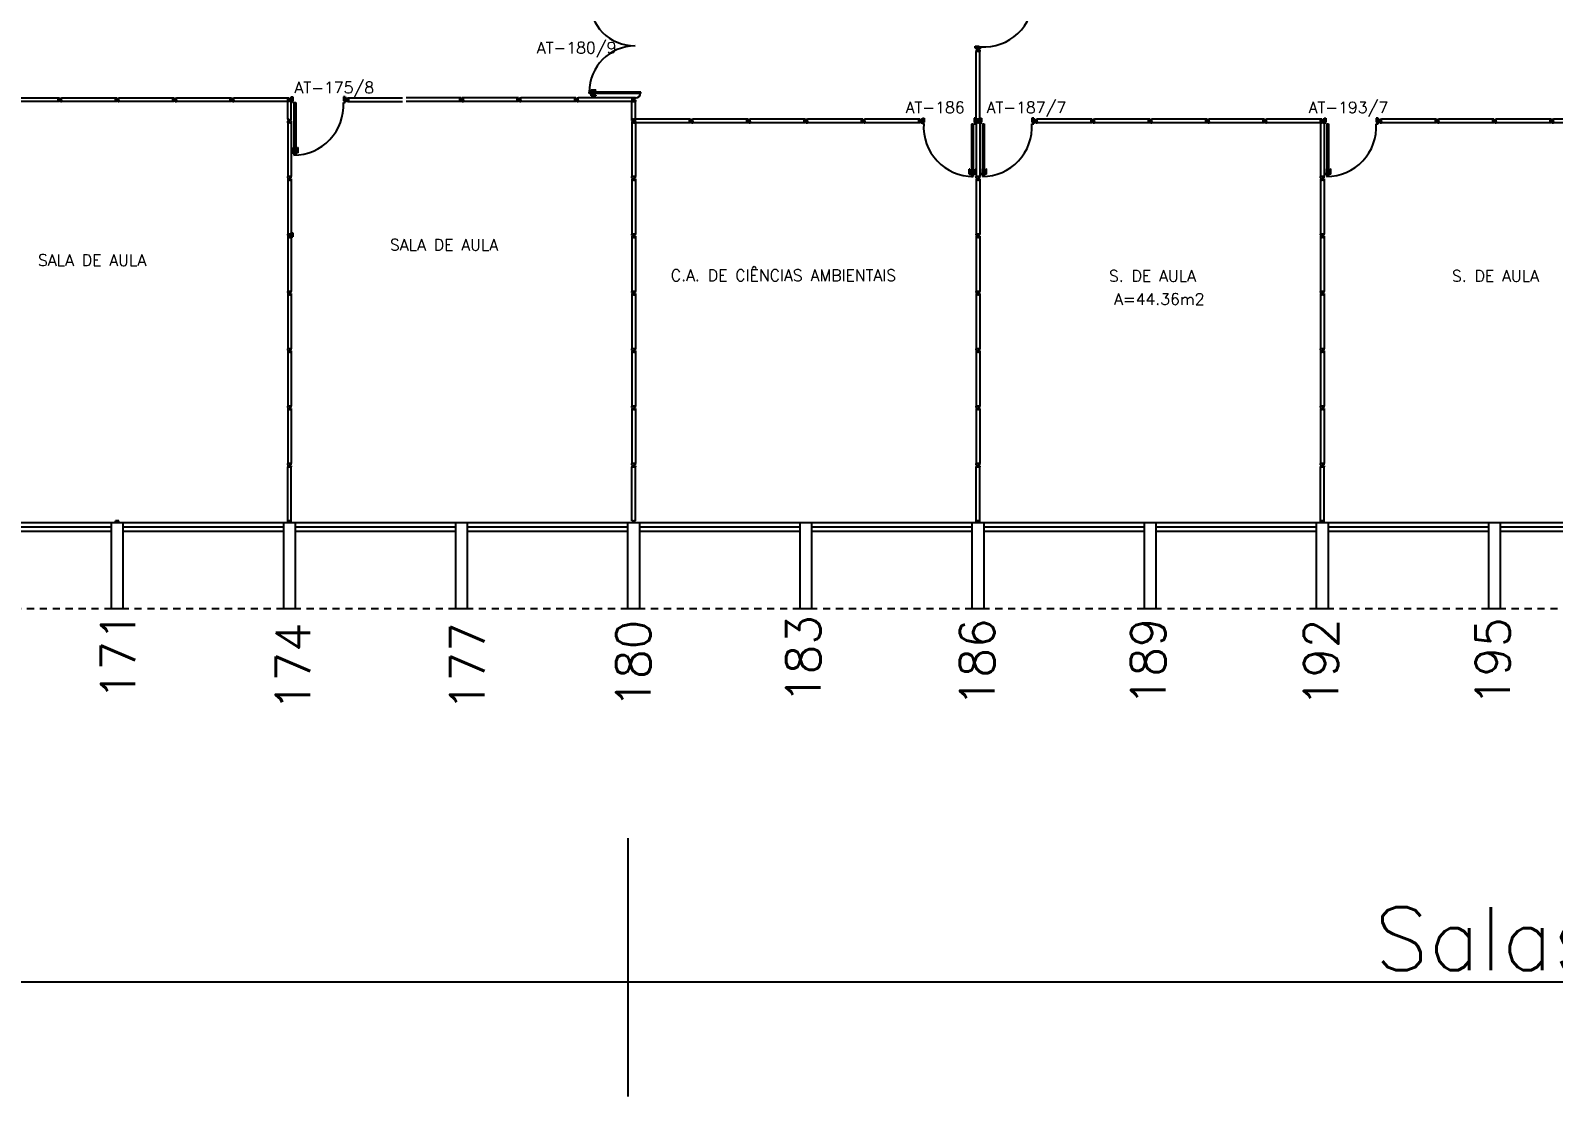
# Model space of a CAD drawing. Header units: millimetres. Extents: x 2860 to 3104, y 1039 to 1134.
# Drawn here: x 3042.7 to 3069.24, y 1042.17 to 1060.75 of the extents above; entities that cross this region are included whole.
import ezdxf
from ezdxf.enums import TextEntityAlignment as Align

# ---------------------------------------------------------------- set-up
doc = ezdxf.new("R2010")
doc.units = ezdxf.units.MM
doc.linetypes.add('HIDDEN2', pattern=[0.1875, 0.125, -0.0625])
for name, color, linetype in [('DIV', 2, 'Continuous'), ('ESQ', 2, 'Continuous'), ('ESTR', 3, 'Continuous'), ('NOPILAR1', 2, 'Continuous'), ('PROJ', 1, 'HIDDEN2'), ('TEXTO', 2, 'Continuous'), ('TEXTO-CENTRO-CUSTO', 2, 'Continuous'), ('TEXTO-ENDEREÇO', 2, 'Continuous'), ('ÁREA', 2, 'Continuous')]:
    doc.layers.add(name, color=color, linetype=linetype)
doc.styles.add('1', font='romans.shx')
doc.styles.add('NOPILAR', font='simplex.shx', dxfattribs={"height": 0.6})
doc.styles.add('UNB-100', font='simplex.shx', dxfattribs={"height": 0.2})
doc.styles.add('UNB-100-1', font='simplex.shx', dxfattribs={"height": 0.2})
doc.dimstyles.new('1-600', dxfattribs={"dimtxt": 1.1, "dimasz": 2.5, "dimexe": 2, "dimexo": 4, "dimgap": 0.2, "dimtad": 1, "dimdec": 0, "dimzin": 4, "dimdsep": 46, "dimlunit": 6, "dimtxsty": '1', "dimblk1": 'NONE', "dimblk2": 'NONE', "dimsah": 1, "dimcen": 0, "dimclrd": 2, "dimclre": 2, "dimclrt": 2, "dimadec": 0, "dimazin": 0, "dimtfac": 1, "dimtdec": 0, "dimtmove": 2, "dimatfit": 3, "dimldrblk": 'NONE', "dimfxl": 1, "dimtolj": 1, "dimtzin": 0, "dimarcsym": 0})

# ---------------------------------------------------------------- blocks, each defined once
blk = doc.blocks.new('DIV-TTS')
for p, q in [((-0.0051, 0), (0.0051, 0)), ((0, -0.0051), (0, 0.0051)), ((0.0205, 0.006), (0.03, 0.006)), ((0.0205, -0.006), (0.0205, 0.006)), ((0.03, 0.03), (0.97, 0.03)), ((0.03, 0.03), (0.03, -0.03)), ((0.03, 0.009), (0.03, 0.027)), ((0.03, 0.005), (0.03, -0.005)), ((0.97, 0.03), (0.97, -0.03)), ((0.9795, 0.006), (0.97, 0.006)), ((0.97, 0.005), (0.97, -0.005)), ((0.9795, -0.006), (0.9795, 0.006)), ((1.0051, 0), (0.9949, 0)), ((0.9949, 0), (1.0051, 0)), ((1, -0.0051), (1, 0.0051)), ((0.0205, -0.006), (0.03, -0.006)), ((0.03, -0.03), (0.03, -0.009)), ((0.03, -0.009), (0.03, -0.027)), ((0.03, -0.03), (0.97, -0.03)), ((0.9795, -0.006), (0.97, -0.006))]:
    blk.add_line(p, q)
blk = doc.blocks.new('MTINI-TTS')
for p, q in [((-0.03, 0.008), (-0.03, 0.03)), ((0.03, 0.03), (-0.03, 0.03)), ((-0.03, 0.008), (-0.02, 0.008)), ((-0.009, 0.03), (-0.027, 0.03)), ((-0.02, 0.008), (-0.02, 0)), ((-0.001, 0), (-0.02, 0)), ((-0.006, 0.02), (-0.006, 0.03)), ((-0.006, 0.023), (-0.006, 0.027)), ((-0.006, 0.02), (0.006, 0.02)), ((0.005, 0.03), (-0.005, 0.03)), ((0.005, 0), (-0.005, 0)), ((0.004, 0.02), (-0.004, 0.02)), ((0.02, 0), (-0.001, 0)), ((0, -0.005), (0, 0.005)), ((0.006, 0.02), (0.006, 0.03)), ((0.006, 0.023), (0.006, 0.027)), ((0.009, 0.03), (0.027, 0.03)), ((0.03, 0.008), (0.02, 0.008)), ((0.02, 0), (0.02, 0.008)), ((0.03, 0.008), (0.03, 0.03))]:
    blk.add_line(p, q)
blk = doc.blocks.new('DIVMT-TTS')
for p, q in [((-0.03, 0.03), (-0.03, 0.006)), ((-0.008, 0.03), (-0.03, 0.03)), ((-0.0185, 0.006), (-0.03, 0.006)), ((-0.0185, -0.006), (-0.0185, 0.006)), ((-0.008, 0.03), (-0.008, 0.02)), ((-0.008, 0.02), (0.008, 0.02)), ((-0.0051, 0), (0.0051, 0)), ((0.0051, 0), (-0.0051, 0)), ((-0.0051, 0), (0.0051, 0)), ((0, -0.0051), (0, 0.0051)), ((0, 0.0051), (0, -0.0051)), ((0.008, 0.03), (0.008, 0.02)), ((0.008, 0.03), (0.03, 0.03)), ((0.0205, 0.006), (0.03, 0.006)), ((0.0205, -0.006), (0.0205, 0.006)), ((0.0205, 0.006), (0.0205, -0.006)), ((0.0205, 0.006), (0.03, 0.006)), ((0.97, 0.03), (0.03, 0.03)), ((0.03, 0.006), (0.03, 0.03)), ((0.03, -0.03), (0.03, 0.03)), ((0.03, -0.005), (0.03, 0.005)), ((0.97, -0.03), (0.97, 0.03)), ((0.97, 0.03), (0.97, 0.009)), ((0.97, 0.009), (0.97, 0.027)), ((0.9795, 0.006), (0.97, 0.006)), ((0.97, -0.005), (0.97, 0.005)), ((0.9795, 0.006), (0.9795, -0.006)), ((1.0051, 0), (0.9949, 0)), ((1, 0.0051), (1, -0.0051)), ((-0.0185, -0.006), (-0.03, -0.006)), ((-0.03, -0.03), (-0.03, -0.006)), ((-0.008, -0.03), (-0.03, -0.03)), ((-0.008, -0.03), (-0.008, -0.02)), ((-0.008, -0.02), (0.008, -0.02)), ((0.008, -0.03), (0.008, -0.02)), ((0.008, -0.03), (0.03, -0.03)), ((0.0205, -0.006), (0.03, -0.006)), ((0.0205, -0.006), (0.03, -0.006)), ((0.03, -0.006), (0.03, -0.03)), ((0.97, -0.03), (0.03, -0.03)), ((0.9795, -0.006), (0.97, -0.006)), ((0.97, -0.009), (0.97, -0.027))]:
    blk.add_line(p, q)
blk = doc.blocks.new('PDV2E-TTS')
at = {"layer": 'DIV'}
for p, q in [((-0.967, 0.035), (-0.967, 0.05)), ((-0.967, 0.05), (-0.937, 0.05)), ((-0.967, -0.035), (-0.967, 0.035)), ((-0.937, 0.05), (-0.937, -0.02)), ((-0.068, 0.05), (-0.068, -0.02)), ((-0.038, 0.05), (-0.068, 0.05)), ((-0.038, 0.035), (-0.038, 0.05)), ((-0.038, -0.035), (-0.038, 0.035)), ((-0.967, -0.05), (-0.967, -0.035)), ((-0.947, -0.05), (-0.967, -0.05)), ((-0.947, -0.02), (-0.947, -0.05)), ((-0.947, -0.02), (-0.937, -0.02)), ((-0.083, -0.054), (-0.113, -0.054)), ((-0.113, -0.054), (-0.113, -0.969)), ((-0.083, -0.054), (-0.083, -0.969)), ((-0.059, -0.02), (-0.068, -0.02)), ((-0.059, -0.02), (-0.059, -0.05)), ((-0.059, -0.05), (-0.037, -0.05)), ((-0.038, -0.05), (-0.038, -0.035)), ((-0.113, -0.969), (-0.083, -0.969))]:
    blk.add_line(p, q, dxfattribs=at)
at = {"layer": 'DIV', "color": 1}
for p, q in [((-0.145, -0.839), (-0.155, -0.839)), ((-0.155, -0.929), (-0.155, -0.839)), ((-0.155, -0.929), (-0.115, -0.929)), ((-0.145, -0.919), (-0.145, -0.839)), ((-0.145, -0.919), (-0.115, -0.919)), ((-0.05, -0.919), (-0.08, -0.919)), ((-0.04, -0.929), (-0.08, -0.929)), ((-0.05, -0.839), (-0.04, -0.839)), ((-0.05, -0.919), (-0.05, -0.839)), ((-0.04, -0.929), (-0.04, -0.839))]:
    blk.add_line(p, q, dxfattribs=at)
blk.add_arc((-0.081, -0.101), 0.867, 176.6046, 269.9049, dxfattribs=at)
blk = doc.blocks.new('PDV2D-TTS')
at = {"layer": 'DIV'}
for p, q in [((0.03, 0.05), (0.06, 0.05)), ((0.03, 0.035), (0.03, 0.05)), ((0.03, -0.035), (0.03, 0.035)), ((0.06, 0.05), (0.06, -0.02)), ((0.941, 0.05), (0.941, -0.02)), ((0.971, 0.05), (0.941, 0.05)), ((0.971, 0.035), (0.971, 0.05)), ((0.971, -0.035), (0.971, 0.035)), ((0.03, -0.05), (0.03, -0.035)), ((0.05, -0.05), (0.03, -0.05)), ((0.05, -0.02), (0.06, -0.02)), ((0.05, -0.02), (0.05, -0.05)), ((0.079, -0.05), (0.109, -0.05)), ((0.079, -0.05), (0.079, -0.965)), ((0.109, -0.05), (0.109, -0.965)), ((0.951, -0.02), (0.941, -0.02)), ((0.951, -0.02), (0.951, -0.05)), ((0.951, -0.05), (0.971, -0.05)), ((0.971, -0.05), (0.971, -0.035)), ((0.109, -0.965), (0.079, -0.965))]:
    blk.add_line(p, q, dxfattribs=at)
at = {"layer": 'DIV', "color": 1}
for p, q in [((0.036, -0.925), (0.036, -0.835)), ((0.046, -0.835), (0.036, -0.835)), ((0.036, -0.925), (0.076, -0.925)), ((0.046, -0.915), (0.046, -0.835)), ((0.046, -0.915), (0.076, -0.915)), ((0.141, -0.915), (0.111, -0.915)), ((0.151, -0.925), (0.111, -0.925)), ((0.141, -0.915), (0.141, -0.835)), ((0.141, -0.835), (0.151, -0.835)), ((0.151, -0.925), (0.151, -0.835))]:
    blk.add_line(p, q, dxfattribs=at)
blk.add_arc((0.076, -0.1), 0.865, 270, 3.3214, dxfattribs=at)
blk = doc.blocks.new('MTT-TTS')
for p, q in [((-0.008, 0.03), (-0.03, 0.03)), ((-0.03, 0.03), (-0.03, 0.006)), ((-0.0185, 0.006), (-0.03, 0.006)), ((-0.0185, -0.006), (-0.0185, 0.006)), ((-0.008, 0.03), (-0.008, 0.02)), ((-0.008, 0.02), (0.008, 0.02)), ((-0.0051, 0), (0.0051, 0)), ((0, -0.0051), (0, 0.0051)), ((0.008, 0.03), (0.03, 0.03)), ((0.008, 0.03), (0.008, 0.02)), ((0.0205, -0.006), (0.0205, 0.006)), ((0.0205, 0.006), (0.03, 0.006)), ((0.03, 0.006), (0.03, 0.03)), ((-0.03, -0.03), (-0.03, -0.006)), ((-0.0185, -0.006), (-0.03, -0.006)), ((-0.008, -0.03), (-0.03, -0.03)), ((-0.008, -0.02), (0.008, -0.02)), ((-0.008, -0.03), (-0.008, -0.02)), ((0.008, -0.03), (0.008, -0.02)), ((0.008, -0.03), (0.03, -0.03)), ((0.0205, -0.006), (0.03, -0.006)), ((0.03, -0.006), (0.03, -0.03))]:
    blk.add_line(p, q)
blk = doc.blocks.new('*D70')
at = {"layer": 'DEFPOINTS', "color": 0, "transparency": 16777216}
for p in [(3053.108, 1050.674), (3089.308, 1050.674), (3089.308, 1044.174)]:
    blk.add_point(p, dxfattribs=at)
at = {"layer": 'TEXTO-CENTRO-CUSTO', "color": 2, "lineweight": -2, "transparency": 16777216}
for p, q in [((3053.108, 1046.674), (3053.108, 1042.174)), ((3089.308, 1046.674), (3089.308, 1042.174)), ((3053.108, 1044.174), (3089.308, 1044.174))]:
    blk.add_line(p, q, dxfattribs=at)
at = {"layer": 'TEXTO-CENTRO-CUSTO', "color": 2, "transparency": 16777216, "insert": (3071.208, 1044.924), "char_height": 1.1, "attachment_point": 5, "style": '1'}
blk.add_mtext('\\A1;Salas de Aula', dxfattribs=at)
blk = doc.blocks.new('_NONE')
at = {"color": 0, "linetype": 'ByBlock'}
blk.add_circle((0, 0), 0.25, dxfattribs=at)
blk = doc.blocks.new('*D71')
at = {"layer": 'DEFPOINTS', "color": 0, "transparency": 16777216}
for p in [(2912.108, 1050.674), (3053.108, 1050.674), (3053.108, 1044.174)]:
    blk.add_point(p, dxfattribs=at)
at = {"layer": 'TEXTO-CENTRO-CUSTO', "color": 2, "lineweight": -2, "transparency": 16777216}
for p, q in [((2912.108, 1046.674), (2912.108, 1042.174)), ((3053.108, 1046.674), (3053.108, 1042.174)), ((2912.108, 1044.174), (3053.108, 1044.174))]:
    blk.add_line(p, q, dxfattribs=at)
at = {"layer": 'TEXTO-CENTRO-CUSTO', "color": 2, "transparency": 16777216, "insert": (2982.608, 1045.107), "char_height": 1.1, "attachment_point": 5, "style": '1'}
blk.add_mtext('\\A1;Biologia', dxfattribs=at)
blk = doc.blocks.new('PTDP-TTS')
at = {"color": 2}
for p, q in [((0.084, 0.9), (0.115, 0.9)), ((0.084, -0.1), (0.084, 0.9)), ((0.114, -0.1), (0.114, 0.9)), ((1.884, 0.9), (1.914, 0.9)), ((1.884, -0.1), (1.884, 0.9)), ((1.914, -0.1), (1.914, 0.9)), ((0.084, -0.1), (0.115, -0.1)), ((1.885, -0.101), (1.915, -0.101))]:
    blk.add_line(p, q, dxfattribs=at)
at = {"color": 1}
for centre, radius, start, end in [((0.114, 0.006), 0.892, 0, 90), ((1.899, 0.006), 0.892, 90, 180), ((0.098, 0), 0.098, 180, 270), ((1.896, -0.001), 0.0991, 271.7192, 0)]:
    blk.add_arc(centre, radius, start, end, dxfattribs=at)
at = {"layer": 'ESQ', "color": 1}
for p, q in [((0.044, 0.86), (0.044, 0.77)), ((0.044, 0.86), (0.084, 0.86)), ((0.054, 0.77), (0.044, 0.77)), ((0.054, 0.85), (0.054, 0.77)), ((0.054, 0.85), (0.084, 0.85)), ((0.154, 0.86), (0.114, 0.86)), ((0.144, 0.85), (0.114, 0.85)), ((0.144, 0.85), (0.144, 0.77)), ((0.144, 0.77), (0.154, 0.77)), ((0.154, 0.86), (0.154, 0.77))]:
    blk.add_line(p, q, dxfattribs=at)

msp = doc.modelspace()

# ---------------------------------------------------------------- linework, layer by layer
at = {"layer": 'DIV'}
for p, q in [((3059.178, 1060.445), (3059.202, 1060.445)), ((3059.178, 1060.423), (3059.178, 1060.445)), ((3059.178, 1060.423), (3059.188, 1060.423)), ((3059.178, 1060.407), (3059.188, 1060.407)), ((3059.178, 1060.407), (3059.178, 1060.385)), ((3059.178, 1059.204), (3059.178, 1060.385)), ((3059.202, 1060.385), (3059.178, 1060.385)), ((3059.238, 1060.385), (3059.178, 1060.385)), ((3059.188, 1060.423), (3059.188, 1060.407)), ((3059.202, 1060.434), (3059.202, 1060.445)), ((3059.214, 1060.434), (3059.202, 1060.434)), ((3059.202, 1060.395), (3059.202, 1060.385)), ((3059.214, 1060.395), (3059.202, 1060.395)), ((3059.202, 1060.395), (3059.214, 1060.395)), ((3059.202, 1060.395), (3059.202, 1060.385)), ((3059.213, 1060.415), (3059.203, 1060.415)), ((3059.203, 1060.415), (3059.213, 1060.415)), ((3059.213, 1060.385), (3059.203, 1060.385)), ((3059.208, 1060.42), (3059.208, 1060.41)), ((3059.208, 1060.41), (3059.208, 1060.42)), ((3059.208, 1060.42), (3059.208, 1060.41)), ((3059.214, 1060.434), (3059.214, 1060.445)), ((3059.238, 1060.445), (3059.214, 1060.445)), ((3059.214, 1060.395), (3059.214, 1060.385)), ((3059.214, 1060.395), (3059.214, 1060.385)), ((3059.214, 1060.385), (3059.238, 1060.385)), ((3059.238, 1060.423), (3059.228, 1060.423)), ((3059.228, 1060.423), (3059.228, 1060.407)), ((3059.238, 1060.407), (3059.228, 1060.407)), ((3059.238, 1060.423), (3059.238, 1060.445)), ((3059.238, 1060.407), (3059.238, 1060.385)), ((3059.238, 1059.204), (3059.238, 1060.385)), ((3047.24, 1059.595), (3047.27, 1059.595)), ((3047.24, 1059.58), (3047.24, 1059.595)), ((3047.24, 1059.51), (3047.24, 1059.58)), ((3047.27, 1059.595), (3047.27, 1059.525)), ((3048.151, 1059.595), (3048.151, 1059.525)), ((3048.181, 1059.595), (3048.151, 1059.595)), ((3048.181, 1059.58), (3048.181, 1059.595)), ((3048.181, 1059.51), (3048.181, 1059.58)), ((3047.178, 1059.535), (3047.178, 1059.517)), ((3047.178, 1059.204), (3047.178, 1059.514)), ((3047.238, 1059.204), (3047.238, 1059.514)), ((3047.24, 1059.495), (3047.24, 1059.51)), ((3047.26, 1059.495), (3047.24, 1059.495)), ((3047.26, 1059.525), (3047.27, 1059.525)), ((3047.26, 1059.525), (3047.26, 1059.495)), ((3047.288, 1059.494), (3047.318, 1059.494)), ((3047.288, 1059.494), (3047.288, 1058.58)), ((3047.318, 1059.494), (3047.318, 1058.58)), ((3048.161, 1059.525), (3048.151, 1059.525)), ((3048.161, 1059.525), (3048.161, 1059.495)), ((3048.161, 1059.495), (3048.181, 1059.495)), ((3048.202, 1059.575), (3048.18, 1059.575)), ((3048.18, 1059.575), (3048.18, 1059.551)), ((3048.191, 1059.551), (3048.18, 1059.551)), ((3048.18, 1059.515), (3048.18, 1059.539)), ((3048.191, 1059.539), (3048.18, 1059.539)), ((3048.202, 1059.515), (3048.18, 1059.515)), ((3048.181, 1059.495), (3048.181, 1059.51)), ((3048.191, 1059.539), (3048.191, 1059.551)), ((3048.202, 1059.575), (3048.202, 1059.565)), ((3048.202, 1059.565), (3048.218, 1059.565)), ((3048.202, 1059.525), (3048.218, 1059.525)), ((3048.202, 1059.515), (3048.202, 1059.525)), ((3048.205, 1059.545), (3048.215, 1059.545)), ((3048.205, 1059.545), (3048.215, 1059.545)), ((3048.21, 1059.539), (3048.21, 1059.55)), ((3048.21, 1059.539), (3048.21, 1059.55)), ((3048.218, 1059.575), (3048.24, 1059.575)), ((3048.218, 1059.575), (3048.218, 1059.565)), ((3048.218, 1059.515), (3048.218, 1059.525)), ((3048.218, 1059.515), (3048.24, 1059.515)), ((3048.23, 1059.551), (3048.24, 1059.551)), ((3048.23, 1059.539), (3048.23, 1059.551)), ((3048.23, 1059.539), (3048.23, 1059.551)), ((3048.23, 1059.551), (3048.24, 1059.551)), ((3048.23, 1059.539), (3048.24, 1059.539)), ((3048.23, 1059.539), (3048.24, 1059.539)), ((3048.24, 1059.575), (3049.18, 1059.575)), ((3048.24, 1059.575), (3048.24, 1059.515)), ((3048.24, 1059.551), (3048.24, 1059.575)), ((3048.24, 1059.554), (3048.24, 1059.572)), ((3048.24, 1059.55), (3048.24, 1059.54)), ((3048.24, 1059.539), (3048.24, 1059.515)), ((3048.24, 1059.515), (3048.24, 1059.536)), ((3048.24, 1059.536), (3048.24, 1059.518)), ((3048.24, 1059.515), (3049.18, 1059.515)), ((3050.18, 1059.575), (3049.24, 1059.575)), ((3050.18, 1059.515), (3049.24, 1059.515)), ((3050.18, 1059.575), (3050.18, 1059.551)), ((3050.202, 1059.575), (3050.18, 1059.575)), ((3050.18, 1059.515), (3050.18, 1059.575)), ((3050.18, 1059.575), (3050.18, 1059.554)), ((3050.18, 1059.575), (3050.204, 1059.575)), ((3050.18, 1059.553), (3050.18, 1059.575)), ((3050.18, 1059.554), (3050.18, 1059.572)), ((3050.18, 1059.553), (3050.19, 1059.553)), ((3050.191, 1059.551), (3050.18, 1059.551)), ((3050.189, 1059.551), (3050.18, 1059.551)), ((3050.18, 1059.54), (3050.18, 1059.55)), ((3050.191, 1059.539), (3050.18, 1059.539)), ((3050.18, 1059.515), (3050.18, 1059.539)), ((3050.189, 1059.539), (3050.18, 1059.539)), ((3050.18, 1059.537), (3050.19, 1059.537)), ((3050.18, 1059.537), (3050.18, 1059.515)), ((3050.18, 1059.536), (3050.18, 1059.518)), ((3050.202, 1059.515), (3050.18, 1059.515)), ((3050.204, 1059.515), (3050.18, 1059.515)), ((3050.24, 1059.515), (3050.18, 1059.515)), ((3050.189, 1059.551), (3050.189, 1059.539)), ((3050.19, 1059.553), (3050.19, 1059.537)), ((3050.191, 1059.539), (3050.191, 1059.551)), ((3050.202, 1059.575), (3050.202, 1059.565)), ((3050.202, 1059.565), (3050.218, 1059.565)), ((3050.202, 1059.515), (3050.202, 1059.525)), ((3050.202, 1059.525), (3050.218, 1059.525)), ((3050.204, 1059.563), (3050.204, 1059.575)), ((3050.216, 1059.563), (3050.204, 1059.563)), ((3050.204, 1059.524), (3050.204, 1059.515)), ((3050.216, 1059.524), (3050.204, 1059.524)), ((3050.204, 1059.524), (3050.216, 1059.524)), ((3050.204, 1059.524), (3050.204, 1059.515)), ((3050.205, 1059.545), (3050.215, 1059.545)), ((3050.215, 1059.545), (3050.205, 1059.545)), ((3050.205, 1059.545), (3050.215, 1059.545)), ((3050.215, 1059.545), (3050.205, 1059.545)), ((3050.215, 1059.545), (3050.205, 1059.545)), ((3050.205, 1059.545), (3050.215, 1059.545)), ((3050.215, 1059.515), (3050.205, 1059.515)), ((3050.21, 1059.539), (3050.21, 1059.55)), ((3050.21, 1059.55), (3050.21, 1059.539)), ((3050.21, 1059.55), (3050.21, 1059.539)), ((3050.21, 1059.55), (3050.21, 1059.539)), ((3050.21, 1059.539), (3050.21, 1059.55)), ((3050.21, 1059.55), (3050.21, 1059.539)), ((3050.216, 1059.563), (3050.216, 1059.575)), ((3050.24, 1059.575), (3050.216, 1059.575)), ((3050.216, 1059.524), (3050.216, 1059.515)), ((3050.216, 1059.524), (3050.216, 1059.515)), ((3050.216, 1059.515), (3050.24, 1059.515)), ((3050.218, 1059.575), (3050.218, 1059.565)), ((3050.218, 1059.575), (3050.24, 1059.575)), ((3050.218, 1059.515), (3050.218, 1059.525)), ((3050.218, 1059.515), (3050.24, 1059.515)), ((3050.24, 1059.553), (3050.23, 1059.553)), ((3050.23, 1059.553), (3050.23, 1059.537)), ((3050.23, 1059.551), (3050.24, 1059.551)), ((3050.23, 1059.539), (3050.23, 1059.551)), ((3050.23, 1059.551), (3050.23, 1059.539)), ((3050.23, 1059.551), (3050.24, 1059.551)), ((3050.23, 1059.539), (3050.24, 1059.539)), ((3050.23, 1059.539), (3050.24, 1059.539)), ((3050.24, 1059.537), (3050.23, 1059.537)), ((3051.18, 1059.575), (3050.24, 1059.575)), ((3050.24, 1059.551), (3050.24, 1059.575)), ((3050.24, 1059.515), (3050.24, 1059.575)), ((3050.24, 1059.553), (3050.24, 1059.575)), ((3050.24, 1059.54), (3050.24, 1059.55)), ((3050.24, 1059.539), (3050.24, 1059.515)), ((3050.24, 1059.537), (3050.24, 1059.515)), ((3051.18, 1059.515), (3050.24, 1059.515)), ((3051.18, 1059.515), (3051.18, 1059.575)), ((3051.18, 1059.575), (3051.18, 1059.554)), ((3051.18, 1059.575), (3051.18, 1059.551)), ((3051.202, 1059.575), (3051.18, 1059.575)), ((3051.18, 1059.554), (3051.18, 1059.572)), ((3051.189, 1059.551), (3051.18, 1059.551)), ((3051.191, 1059.551), (3051.18, 1059.551)), ((3051.18, 1059.54), (3051.18, 1059.55)), ((3051.189, 1059.539), (3051.18, 1059.539)), ((3051.191, 1059.539), (3051.18, 1059.539)), ((3051.18, 1059.515), (3051.18, 1059.539)), ((3051.18, 1059.536), (3051.18, 1059.518)), ((3051.202, 1059.515), (3051.18, 1059.515)), ((3051.189, 1059.551), (3051.189, 1059.539)), ((3051.191, 1059.539), (3051.191, 1059.551)), ((3051.202, 1059.575), (3051.202, 1059.565)), ((3051.202, 1059.565), (3051.218, 1059.565)), ((3051.202, 1059.515), (3051.202, 1059.525)), ((3051.202, 1059.525), (3051.218, 1059.525)), ((3051.215, 1059.545), (3051.205, 1059.545)), ((3051.205, 1059.545), (3051.215, 1059.545)), ((3051.215, 1059.545), (3051.205, 1059.545)), ((3051.205, 1059.545), (3051.215, 1059.545)), ((3051.21, 1059.55), (3051.21, 1059.539)), ((3051.21, 1059.539), (3051.21, 1059.55)), ((3051.21, 1059.55), (3051.21, 1059.539)), ((3051.218, 1059.575), (3051.218, 1059.565)), ((3051.218, 1059.575), (3051.24, 1059.575)), ((3051.218, 1059.515), (3051.218, 1059.525)), ((3051.218, 1059.515), (3051.24, 1059.515)), ((3051.23, 1059.551), (3051.24, 1059.551)), ((3051.23, 1059.539), (3051.23, 1059.551)), ((3051.23, 1059.551), (3051.23, 1059.539)), ((3051.23, 1059.551), (3051.24, 1059.551)), ((3051.23, 1059.539), (3051.24, 1059.539)), ((3051.23, 1059.539), (3051.24, 1059.539)), ((3052.18, 1059.575), (3051.24, 1059.575)), ((3051.24, 1059.551), (3051.24, 1059.575)), ((3051.24, 1059.515), (3051.24, 1059.575)), ((3051.24, 1059.54), (3051.24, 1059.55)), ((3051.24, 1059.539), (3051.24, 1059.515)), ((3052.18, 1059.515), (3051.24, 1059.515)), ((3052.18, 1059.515), (3052.18, 1059.575)), ((3052.18, 1059.575), (3052.18, 1059.554)), ((3052.18, 1059.575), (3052.18, 1059.551)), ((3052.202, 1059.575), (3052.18, 1059.575)), ((3052.18, 1059.554), (3052.18, 1059.572)), ((3052.189, 1059.551), (3052.18, 1059.551)), ((3052.191, 1059.551), (3052.18, 1059.551)), ((3052.18, 1059.54), (3052.18, 1059.55)), ((3052.189, 1059.539), (3052.18, 1059.539)), ((3052.191, 1059.539), (3052.18, 1059.539)), ((3052.18, 1059.515), (3052.18, 1059.539)), ((3052.18, 1059.536), (3052.18, 1059.518)), ((3052.202, 1059.515), (3052.18, 1059.515)), ((3052.189, 1059.551), (3052.189, 1059.539)), ((3052.191, 1059.539), (3052.191, 1059.551)), ((3052.202, 1059.575), (3052.202, 1059.565)), ((3052.202, 1059.565), (3052.218, 1059.565)), ((3052.202, 1059.515), (3052.202, 1059.525)), ((3052.202, 1059.525), (3052.218, 1059.525)), ((3052.215, 1059.545), (3052.205, 1059.545)), ((3052.205, 1059.545), (3052.215, 1059.545)), ((3052.215, 1059.545), (3052.205, 1059.545)), ((3052.205, 1059.545), (3052.215, 1059.545)), ((3052.21, 1059.55), (3052.21, 1059.539)), ((3052.21, 1059.539), (3052.21, 1059.55)), ((3052.21, 1059.55), (3052.21, 1059.539)), ((3052.218, 1059.575), (3052.218, 1059.565)), ((3052.218, 1059.575), (3052.24, 1059.575)), ((3052.218, 1059.515), (3052.218, 1059.525)), ((3052.218, 1059.515), (3052.24, 1059.515)), ((3052.23, 1059.551), (3052.24, 1059.551)), ((3052.23, 1059.539), (3052.23, 1059.551)), ((3052.23, 1059.551), (3052.23, 1059.539)), ((3052.23, 1059.551), (3052.24, 1059.551)), ((3052.23, 1059.539), (3052.24, 1059.539)), ((3052.23, 1059.539), (3052.24, 1059.539)), ((3053.18, 1059.575), (3052.24, 1059.575)), ((3052.24, 1059.551), (3052.24, 1059.575)), ((3052.24, 1059.515), (3052.24, 1059.575)), ((3052.24, 1059.54), (3052.24, 1059.55)), ((3052.24, 1059.539), (3052.24, 1059.515)), ((3053.18, 1059.515), (3052.24, 1059.515)), ((3053.178, 1059.204), (3053.178, 1059.515)), ((3053.18, 1059.515), (3053.18, 1059.575)), ((3053.18, 1059.575), (3053.18, 1059.554)), ((3053.204, 1059.575), (3053.18, 1059.575)), ((3053.18, 1059.553), (3053.18, 1059.575)), ((3053.24, 1059.575), (3053.18, 1059.575)), ((3053.18, 1059.554), (3053.18, 1059.572)), ((3053.18, 1059.553), (3053.19, 1059.553)), ((3053.189, 1059.551), (3053.18, 1059.551)), ((3053.18, 1059.54), (3053.18, 1059.55)), ((3053.189, 1059.539), (3053.18, 1059.539)), ((3053.18, 1059.537), (3053.19, 1059.537)), ((3053.18, 1059.537), (3053.18, 1059.515)), ((3053.18, 1059.536), (3053.18, 1059.518)), ((3053.18, 1059.515), (3053.204, 1059.515)), ((3053.18, 1059.515), (3053.24, 1059.515)), ((3053.189, 1059.551), (3053.189, 1059.539)), ((3053.19, 1059.537), (3053.19, 1059.553)), ((3053.204, 1059.565), (3053.204, 1059.575)), ((3053.204, 1059.565), (3053.204, 1059.575)), ((3053.216, 1059.565), (3053.204, 1059.565)), ((3053.204, 1059.565), (3053.216, 1059.565)), ((3053.204, 1059.526), (3053.204, 1059.515)), ((3053.216, 1059.526), (3053.204, 1059.526)), ((3053.216, 1059.524), (3053.204, 1059.524)), ((3053.204, 1059.524), (3053.204, 1059.515)), ((3053.215, 1059.575), (3053.205, 1059.575)), ((3053.215, 1059.545), (3053.205, 1059.545)), ((3053.215, 1059.545), (3053.205, 1059.545)), ((3053.205, 1059.545), (3053.215, 1059.545)), ((3053.215, 1059.545), (3053.205, 1059.545)), ((3053.205, 1059.515), (3053.215, 1059.515)), ((3053.21, 1059.55), (3053.21, 1059.539)), ((3053.21, 1059.539), (3053.21, 1059.55)), ((3053.21, 1059.55), (3053.21, 1059.539)), ((3053.21, 1059.539), (3053.21, 1059.55)), ((3053.21, 1059.539), (3053.21, 1059.55)), ((3053.21, 1059.55), (3053.21, 1059.539)), ((3053.216, 1059.575), (3053.24, 1059.575)), ((3053.216, 1059.565), (3053.216, 1059.575)), ((3053.216, 1059.565), (3053.216, 1059.575)), ((3053.216, 1059.526), (3053.216, 1059.515)), ((3053.216, 1059.524), (3053.216, 1059.515)), ((3053.24, 1059.515), (3053.216, 1059.515)), ((3053.24, 1059.553), (3053.23, 1059.553)), ((3053.23, 1059.537), (3053.23, 1059.553)), ((3053.24, 1059.537), (3053.23, 1059.537)), ((3053.238, 1059.204), (3053.238, 1059.515)), ((3053.24, 1059.553), (3053.24, 1059.575)), ((3053.24, 1059.537), (3053.24, 1059.515)), ((3053.178, 1059.204), (3053.238, 1059.204)), ((3053.202, 1059.204), (3053.178, 1059.204)), ((3053.178, 1059.182), (3053.178, 1059.204)), ((3053.178, 1059.204), (3053.238, 1059.204)), ((3053.202, 1059.204), (3053.178, 1059.204)), ((3053.178, 1059.182), (3053.178, 1059.204)), ((3053.178, 1059.182), (3053.188, 1059.182)), ((3053.178, 1059.182), (3053.188, 1059.182)), ((3053.178, 1059.166), (3053.188, 1059.166)), ((3053.178, 1059.166), (3053.178, 1059.144)), ((3053.178, 1059.166), (3053.188, 1059.166)), ((3053.178, 1059.166), (3053.178, 1059.144)), ((3053.178, 1059.144), (3053.202, 1059.144)), ((3053.178, 1059.144), (3053.202, 1059.144)), ((3053.199, 1059.204), (3053.181, 1059.204)), ((3053.199, 1059.204), (3053.181, 1059.204)), ((3053.188, 1059.166), (3053.188, 1059.182)), ((3053.188, 1059.166), (3053.188, 1059.182)), ((3053.202, 1059.194), (3053.202, 1059.204)), ((3053.202, 1059.194), (3053.202, 1059.204)), ((3053.202, 1059.194), (3053.202, 1059.204)), ((3053.202, 1059.194), (3053.202, 1059.204)), ((3053.214, 1059.194), (3053.202, 1059.194)), ((3053.214, 1059.194), (3053.202, 1059.194)), ((3053.214, 1059.194), (3053.202, 1059.194)), ((3053.214, 1059.194), (3053.202, 1059.194)), ((3053.202, 1059.155), (3053.202, 1059.144)), ((3053.214, 1059.155), (3053.202, 1059.155)), ((3053.202, 1059.155), (3053.202, 1059.144)), ((3053.214, 1059.155), (3053.202, 1059.155)), ((3053.203, 1059.204), (3053.213, 1059.204)), ((3053.203, 1059.204), (3053.213, 1059.204)), ((3053.213, 1059.174), (3053.203, 1059.174)), ((3053.213, 1059.174), (3053.203, 1059.174)), ((3053.213, 1059.174), (3053.203, 1059.174)), ((3053.213, 1059.174), (3053.203, 1059.174)), ((3053.208, 1059.169), (3053.208, 1059.179)), ((3053.208, 1059.169), (3053.208, 1059.179)), ((3053.208, 1059.169), (3053.208, 1059.179)), ((3053.208, 1059.169), (3053.208, 1059.179)), ((3053.214, 1059.194), (3053.214, 1059.204)), ((3053.214, 1059.204), (3053.238, 1059.204)), ((3053.214, 1059.194), (3053.214, 1059.204)), ((3053.214, 1059.194), (3053.214, 1059.204)), ((3053.214, 1059.204), (3053.238, 1059.204)), ((3053.214, 1059.194), (3053.214, 1059.204)), ((3053.214, 1059.155), (3053.214, 1059.144)), ((3053.214, 1059.155), (3053.214, 1059.144)), ((3053.238, 1059.144), (3053.214, 1059.144)), ((3053.238, 1059.144), (3053.214, 1059.144)), ((3053.238, 1059.204), (3053.217, 1059.204)), ((3053.217, 1059.204), (3053.235, 1059.204)), ((3053.238, 1059.204), (3053.217, 1059.204)), ((3053.217, 1059.204), (3053.235, 1059.204)), ((3053.238, 1059.182), (3053.228, 1059.182)), ((3053.228, 1059.166), (3053.228, 1059.182)), ((3053.238, 1059.182), (3053.228, 1059.182)), ((3053.228, 1059.166), (3053.228, 1059.182)), ((3053.238, 1059.166), (3053.228, 1059.166)), ((3053.238, 1059.166), (3053.228, 1059.166)), ((3053.238, 1059.182), (3053.238, 1059.204)), ((3053.238, 1059.182), (3053.238, 1059.204)), ((3053.238, 1059.166), (3053.238, 1059.144)), ((3053.238, 1059.166), (3053.238, 1059.144)), ((3059.202, 1059.204), (3059.178, 1059.204)), ((3059.178, 1059.182), (3059.178, 1059.204)), ((3059.238, 1059.204), (3059.178, 1059.204)), ((3059.238, 1059.204), (3059.178, 1059.204)), ((3059.178, 1059.204), (3059.199, 1059.204)), ((3059.178, 1059.182), (3059.188, 1059.182)), ((3059.178, 1059.166), (3059.188, 1059.166)), ((3059.178, 1059.166), (3059.178, 1059.144)), ((3059.178, 1059.144), (3059.202, 1059.144)), ((3059.199, 1059.204), (3059.181, 1059.204)), ((3059.188, 1059.166), (3059.188, 1059.182)), ((3059.202, 1059.194), (3059.202, 1059.204)), ((3059.202, 1059.194), (3059.202, 1059.204)), ((3059.202, 1059.194), (3059.202, 1059.204)), ((3059.214, 1059.194), (3059.202, 1059.194)), ((3059.202, 1059.194), (3059.214, 1059.194)), ((3059.202, 1059.194), (3059.214, 1059.194)), ((3059.202, 1059.155), (3059.202, 1059.144)), ((3059.214, 1059.155), (3059.202, 1059.155)), ((3059.213, 1059.204), (3059.203, 1059.204)), ((3059.213, 1059.204), (3059.203, 1059.204)), ((3059.213, 1059.174), (3059.203, 1059.174)), ((3059.203, 1059.174), (3059.213, 1059.174)), ((3059.203, 1059.174), (3059.213, 1059.174)), ((3059.208, 1059.169), (3059.208, 1059.179)), ((3059.208, 1059.179), (3059.208, 1059.169)), ((3059.208, 1059.169), (3059.208, 1059.179)), ((3059.208, 1059.169), (3059.208, 1059.179)), ((3059.214, 1059.204), (3059.238, 1059.204)), ((3059.214, 1059.194), (3059.214, 1059.204)), ((3059.214, 1059.194), (3059.214, 1059.204)), ((3059.214, 1059.194), (3059.214, 1059.204)), ((3059.214, 1059.155), (3059.214, 1059.144)), ((3059.238, 1059.144), (3059.214, 1059.144)), ((3059.217, 1059.204), (3059.235, 1059.204)), ((3059.238, 1059.182), (3059.228, 1059.182)), ((3059.228, 1059.166), (3059.228, 1059.182)), ((3059.238, 1059.166), (3059.228, 1059.166)), ((3059.238, 1059.182), (3059.238, 1059.204)), ((3059.238, 1059.166), (3059.238, 1059.144)), ((3047.246, 1058.62), (3047.246, 1058.71)), ((3047.256, 1058.71), (3047.246, 1058.71)), ((3047.246, 1058.62), (3047.286, 1058.62)), ((3047.256, 1058.63), (3047.256, 1058.71)), ((3047.256, 1058.63), (3047.286, 1058.63)), ((3047.318, 1058.58), (3047.288, 1058.58)), ((3047.35, 1058.63), (3047.32, 1058.63)), ((3047.36, 1058.62), (3047.32, 1058.62)), ((3047.35, 1058.63), (3047.35, 1058.71)), ((3047.35, 1058.71), (3047.36, 1058.71)), ((3047.36, 1058.62), (3047.36, 1058.71)), ((3047.238, 1057.224), (3047.268, 1057.224)), ((3047.238, 1057.209), (3047.238, 1057.224)), ((3047.238, 1057.139), (3047.238, 1057.209)), ((3047.268, 1057.224), (3047.268, 1057.154)), ((3047.238, 1057.124), (3047.238, 1057.139)), ((3047.258, 1057.154), (3047.268, 1057.154))]:
    msp.add_line(p, q, dxfattribs=at)
at = {"layer": 'DIV', "color": 1}
msp.add_arc((3047.285, 1059.444), 0.865, 270, 3.3214, dxfattribs=at)
at = {"layer": 'ESQ', "color": 1}
for p, q in [((3041.308, 1052.174), (3044.108, 1052.174)), ((3044.308, 1052.174), (3047.108, 1052.174)), ((3047.308, 1052.174), (3050.108, 1052.174)), ((3050.308, 1052.174), (3053.108, 1052.174)), ((3053.308, 1052.174), (3056.108, 1052.174)), ((3056.308, 1052.174), (3059.108, 1052.174)), ((3059.308, 1052.174), (3062.108, 1052.174)), ((3062.308, 1052.174), (3065.108, 1052.174)), ((3065.308, 1052.174), (3068.108, 1052.174)), ((3068.308, 1052.174), (3071.108, 1052.174)), ((3041.308, 1052.099), (3044.108, 1052.099)), ((3041.308, 1052.024), (3044.108, 1052.024)), ((3044.308, 1052.099), (3047.108, 1052.099)), ((3044.308, 1052.024), (3047.108, 1052.024)), ((3047.308, 1052.099), (3050.108, 1052.099)), ((3047.308, 1052.024), (3050.108, 1052.024)), ((3050.308, 1052.099), (3053.108, 1052.099)), ((3050.308, 1052.024), (3053.108, 1052.024)), ((3053.308, 1052.099), (3056.108, 1052.099)), ((3053.308, 1052.024), (3056.108, 1052.024)), ((3056.308, 1052.099), (3059.108, 1052.099)), ((3056.308, 1052.024), (3059.108, 1052.024)), ((3059.308, 1052.099), (3062.108, 1052.099)), ((3059.308, 1052.024), (3062.108, 1052.024)), ((3062.308, 1052.099), (3065.108, 1052.099)), ((3062.308, 1052.024), (3065.108, 1052.024)), ((3065.308, 1052.099), (3068.108, 1052.099)), ((3065.308, 1052.024), (3068.108, 1052.024)), ((3068.308, 1052.099), (3071.108, 1052.099)), ((3068.308, 1052.024), (3071.108, 1052.024))]:
    msp.add_line(p, q, dxfattribs=at)
at = {"layer": 'ESTR'}
for points in [[(3044.308, 1052.174), (3044.308, 1050.674), (3044.108, 1050.674), (3044.108, 1052.174)], [(3047.308, 1052.174), (3047.308, 1050.674), (3047.108, 1050.674), (3047.108, 1052.174)], [(3050.308, 1052.174), (3050.308, 1050.674), (3050.108, 1050.674), (3050.108, 1052.174)], [(3053.308, 1052.174), (3053.308, 1050.674), (3053.108, 1050.674), (3053.108, 1052.174)], [(3056.308, 1052.174), (3056.308, 1050.674), (3056.108, 1050.674), (3056.108, 1052.174)], [(3059.308, 1052.174), (3059.308, 1050.674), (3059.108, 1050.674), (3059.108, 1052.174)], [(3062.308, 1052.174), (3062.308, 1050.674), (3062.108, 1050.674), (3062.108, 1052.174)], [(3065.308, 1052.174), (3065.308, 1050.674), (3065.108, 1050.674), (3065.108, 1052.174)], [(3068.308, 1052.174), (3068.308, 1050.674), (3068.108, 1050.674), (3068.108, 1052.174)]]:
    msp.add_lwpolyline(points, close=True, dxfattribs=at)
at = {"layer": 'PROJ'}
for p, q in [((3044.108, 1050.674), (3041.308, 1050.674)), ((3047.108, 1050.674), (3044.308, 1050.674)), ((3050.108, 1050.674), (3047.308, 1050.674)), ((3053.108, 1050.674), (3050.308, 1050.674)), ((3056.108, 1050.674), (3053.308, 1050.674)), ((3059.108, 1050.674), (3056.308, 1050.674)), ((3062.108, 1050.674), (3059.308, 1050.674)), ((3065.108, 1050.674), (3062.308, 1050.674)), ((3068.108, 1050.674), (3065.308, 1050.674)), ((3071.108, 1050.674), (3068.308, 1050.674))]:
    msp.add_line(p, q, dxfattribs=at)

# ---------------------------------------------------------------- block references
at = {"layer": 'DIV'}
for name, p, rotation in [('PDV2E-TTS', (3059.208, 1061.412), 90.00000000000001), ('DIVMT-TTS', (3047.208, 1058.174), 90), ('DIVMT-TTS', (3053.208, 1058.174), 90), ('DIV-TTS', (3054.208, 1059.174), 180), ('DIVMT-TTS', (3059.208, 1058.174), 90.00000000000001), ('DIVMT-TTS', (3065.208, 1058.174), 90.00000000000001), ('DIVMT-TTS', (3047.208, 1057.174), 90), ('DIVMT-TTS', (3053.208, 1057.174), 90), ('DIVMT-TTS', (3059.208, 1057.174), 90.00000000000001), ('DIVMT-TTS', (3065.208, 1057.174), 90.00000000000001), ('DIVMT-TTS', (3047.208, 1056.174), 90), ('DIVMT-TTS', (3053.208, 1056.174), 90), ('DIVMT-TTS', (3059.208, 1056.174), 90.00000000000001), ('DIVMT-TTS', (3065.208, 1056.174), 90.00000000000001), ('DIVMT-TTS', (3047.208, 1055.174), 90), ('DIVMT-TTS', (3053.208, 1055.174), 90), ('DIVMT-TTS', (3059.208, 1055.174), 90.00000000000001), ('DIVMT-TTS', (3065.208, 1055.174), 90.00000000000001), ('DIVMT-TTS', (3047.208, 1054.174), 90), ('DIVMT-TTS', (3053.208, 1054.174), 90), ('DIVMT-TTS', (3059.208, 1054.174), 90.00000000000001), ('DIVMT-TTS', (3065.208, 1054.174), 90.00000000000001), ('DIVMT-TTS', (3047.208, 1053.174), 90), ('DIVMT-TTS', (3053.208, 1053.174), 90), ('DIVMT-TTS', (3059.208, 1053.174), 90.00000000000001), ('DIVMT-TTS', (3065.208, 1053.174), 90.00000000000001), ('DIV-TTS', (3047.208, 1052.174), 90), ('DIV-TTS', (3053.208, 1052.174), 90), ('DIV-TTS', (3059.208, 1052.174), 90.00000000000001), ('DIV-TTS', (3065.208, 1052.174), 90.00000000000001)]:
    msp.add_blockref(name, p, dxfattribs=dict(at, rotation=rotation))
for name, p in [('DIVMT-TTS', (3042.208, 1059.544)), ('DIVMT-TTS', (3043.208, 1059.544)), ('DIVMT-TTS', (3044.208, 1059.544)), ('DIVMT-TTS', (3045.208, 1059.544)), ('DIVMT-TTS', (3046.208, 1059.544)), ('MTT-TTS', (3047.208, 1059.544)), ('MTT-TTS', (3047.208, 1059.174)), ('DIVMT-TTS', (3054.208, 1059.174)), ('DIVMT-TTS', (3055.208, 1059.174)), ('DIVMT-TTS', (3056.208, 1059.174)), ('DIVMT-TTS', (3057.208, 1059.174)), ('MTT-TTS', (3058.208, 1059.174)), ('PDV2E-TTS', (3059.208, 1059.174)), ('PDV2D-TTS', (3059.208, 1059.173)), ('DIVMT-TTS', (3060.208, 1059.173)), ('DIVMT-TTS', (3061.208, 1059.173)), ('DIVMT-TTS', (3062.208, 1059.173)), ('DIVMT-TTS', (3063.208, 1059.173)), ('DIVMT-TTS', (3064.208, 1059.173)), ('MTT-TTS', (3065.208, 1059.174)), ('PDV2D-TTS', (3065.208, 1059.173)), ('DIVMT-TTS', (3066.208, 1059.173)), ('DIVMT-TTS', (3067.208, 1059.173)), ('DIVMT-TTS', (3068.208, 1059.173)), ('DIVMT-TTS', (3069.208, 1059.173)), ('MTINI-TTS', (3044.208, 1052.174)), ('MTINI-TTS', (3047.208, 1052.174)), ('MTINI-TTS', (3059.208, 1052.174)), ('MTINI-TTS', (3065.208, 1052.174))]:
    msp.add_blockref(name, p, dxfattribs=at)
at = {"layer": 'ESQ', "xscale": 0.9006778968905916, "yscale": 0.9006778968905916, "zscale": 0.9006778968905916, "rotation": 90}
msp.add_blockref('PTDP-TTS', (3053.24, 1059.575), dxfattribs=at)

# ---------------------------------------------------------------- texts
at = {"layer": 'DIV', "style": 'UNB-100-1'}
for s, p in [('AT-180/9', (3051.519, 1060.349)), ('AT-175/8', (3047.296, 1059.656))]:
    msp.add_text(s, height=0.2, dxfattribs=at).set_placement(p)
at = {"layer": 'NOPILAR1', "style": 'NOPILAR'}
for s, p in [('171', (3044.522, 1049.084)), ('171', (3044.522, 1049.084)), ('174', (3047.57, 1048.892)), ('174', (3047.57, 1048.892)), ('177', (3050.608, 1048.892)), ('177', (3050.608, 1048.892)), ('180', (3053.502, 1048.937)), ('180', (3053.502, 1048.937)), ('183', (3056.464, 1049.018)), ('183', (3056.464, 1049.018)), ('186', (3059.494, 1048.962)), ('186', (3059.494, 1048.962)), ('189', (3062.473, 1048.976)), ('189', (3062.473, 1048.976)), ('192', (3065.486, 1048.96)), ('192', (3065.486, 1048.96)), ('195', (3068.479, 1048.978)), ('195', (3068.479, 1048.978))]:
    msp.add_text(s, height=0.6, rotation=90, dxfattribs=at).set_placement(p)
at = {"layer": 'TEXTO', "style": 'UNB-100'}
for s, p in [('SALA DE AULA', (3048.96, 1056.916)), ('SALA DE AULA', (3042.826, 1056.648)), ('C.A. DE CIÊNCIAS AMBIENTAIS', (3053.855, 1056.384)), ('S. DE AULA', (3061.49, 1056.374)), ('S. DE AULA', (3067.467, 1056.374))]:
    msp.add_text(s, height=0.2, dxfattribs=at).set_placement(p)
at = {"layer": 'TEXTO-ENDEREÇO', "style": 'UNB-100-1'}
for s, p in [('AT-186', (3057.947, 1059.31)), ('AT-187/7', (3059.358, 1059.31)), ('AT-193/7', (3064.969, 1059.31))]:
    msp.add_text(s, height=0.2, dxfattribs=at).set_placement(p)
at = {"layer": 'ÁREA', "style": 'UNB-100'}
msp.add_text('A=44.36m2', height=0.2, dxfattribs=at).set_placement((3062.367, 1055.97), align=Align.CENTER)

# ---------------------------------------------------------------- dimensions: what is measured, and where the dimension line sits
at = {"layer": 'TEXTO-CENTRO-CUSTO'}
dim = msp.add_aligned_dim(p1=(2912.108, 1050.674), p2=(3053.108, 1050.674), distance=-6.5, text='Biologia', dimstyle='1-600', dxfattribs=at)
dim.commit()
dim.dimension.update_dxf_attribs({"geometry": '*D71', "text_midpoint": (2982.608, 1045.107)})
dim = msp.add_linear_dim(base=(3089.308, 1044.174), p1=(3053.108, 1050.674), p2=(3089.308, 1050.674), text='Salas de Aula', dimstyle='1-600', dxfattribs=at)
dim.commit()
dim.dimension.update_dxf_attribs({"geometry": '*D70', "text_midpoint": (3071.208, 1044.924)})

doc.saveas('drawing.dxf')
